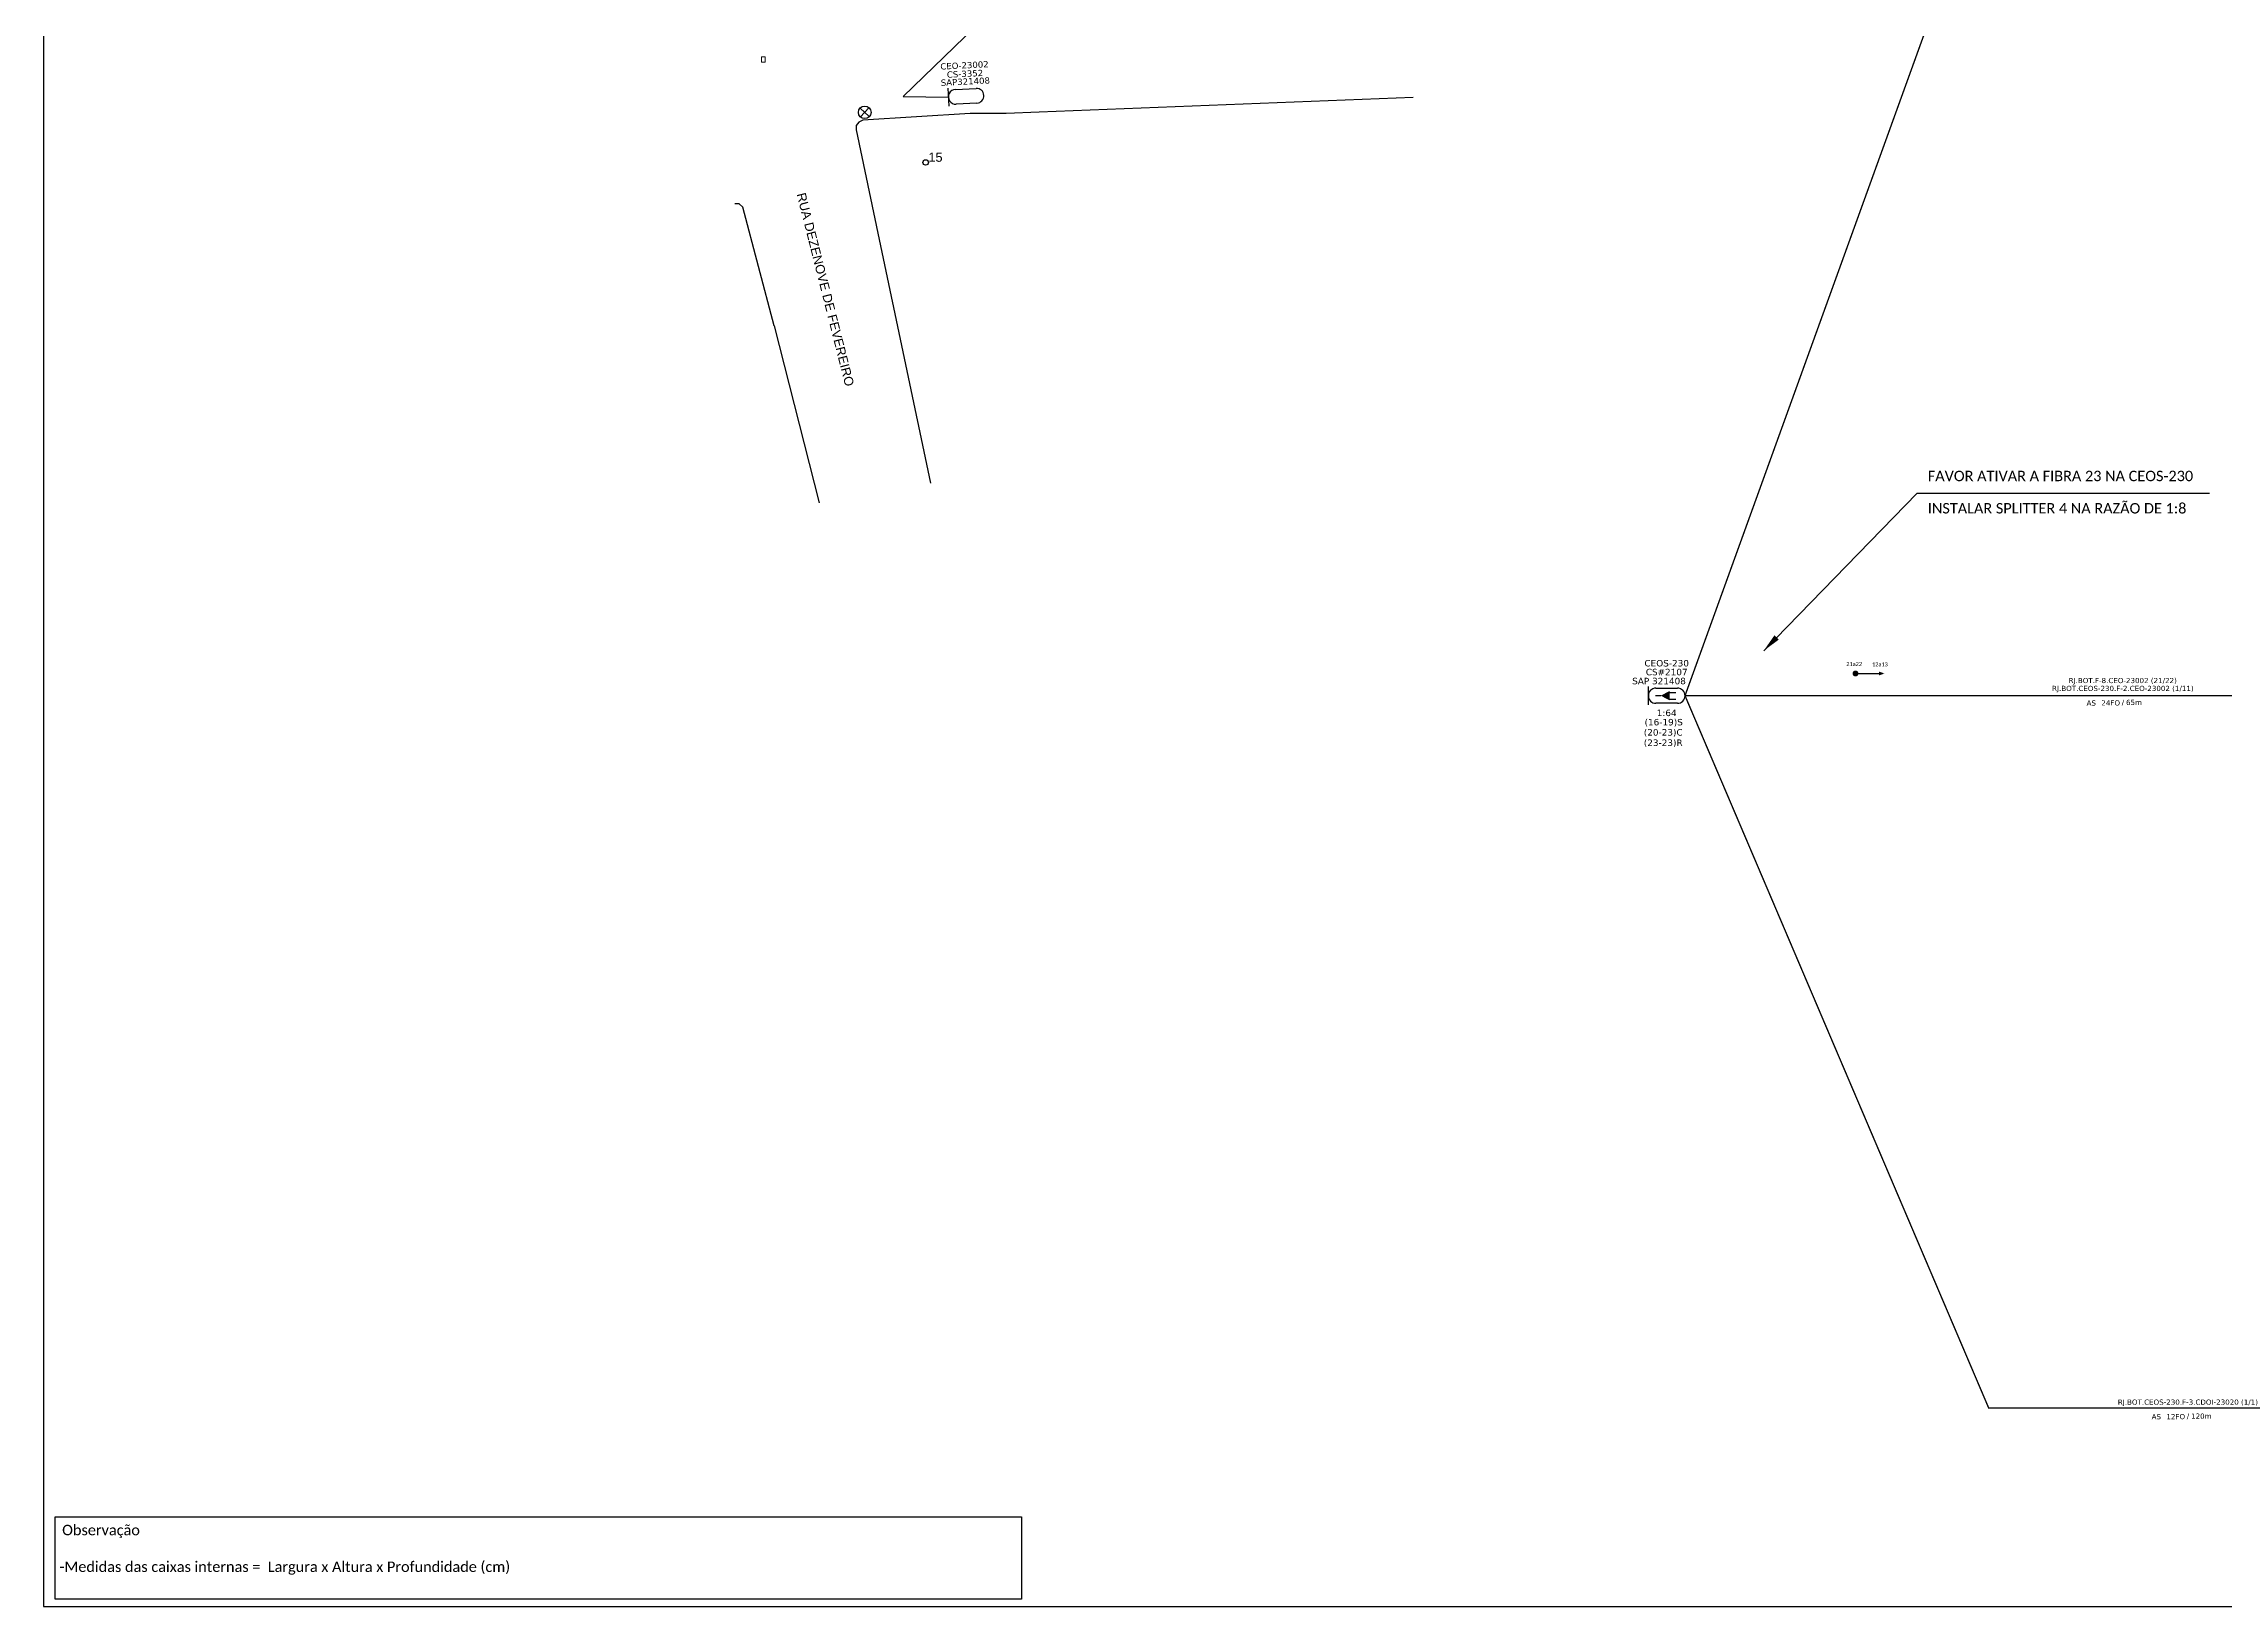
# Model space of a CAD drawing. Header units: metres. Extents: x -553 to 288, y 1114 to 1708.
# Drawn here: x -553 to -199.3, y 1114.4 to 1367.8 of the extents above; entities that cross this region are included whole.
import ezdxf
from ezdxf.enums import TextEntityAlignment as Align

# ---------------------------------------------------------------- set-up
doc = ezdxf.new("R2010")
doc.units = ezdxf.units.M
for name, color, linetype in [('20.4-CEOS', 1, 'Continuous'), ('20.5-CEO', 1, 'Continuous'), ('CAP a instalar', 1, 'Continuous'), ('locais', 7, 'Continuous'), ('NUMERAÇÃO', 7, 'Continuous'), ('Numeração Texto', 34, 'Continuous'), ('QUADRA', 7, 'Continuous'), ('SETA', 7, 'Continuous')]:
    doc.layers.add(name, color=color, linetype=linetype)
doc.layers.add('40.1-ETIQUETAS', color=1, linetype='Continuous', lineweight=20)
doc.layers.add('Segmento Logradouro Texto', color=238, linetype='Continuous', lineweight=0)
doc.styles.add('DIGICADE', font='arial.ttf')
doc.styles.add('siredit', font='verdana.ttf')
doc.styles.get("Standard").update_dxf_attribs({"font": 'arial.ttf'})
doc.styles.add('WMF-Calibri0', font='calibri.ttf')
doc.linetypes.add('FENCELINE1', pattern='A,0.25,-0.1,[133,ltypeshp.shx,S=0.1,R=0,X=-0.1,Y=0],-0.1,1', length=1.45)
doc.dimstyles.get("Standard").update_dxf_attribs({"dimtxt": 0.18, "dimasz": 0.18, "dimexe": 0.18, "dimexo": 0.0625, "dimgap": 0.09, "dimtad": 0, "dimtih": 1, "dimtoh": 1, "dimdec": 4, "dimzin": 0, "dimdsep": 46, "dimtxsty": 'Standard', "dimcen": 0.09, "dimadec": 0, "dimazin": 0, "dimtfac": 1, "dimtdec": 4, "dimtofl": 0, "dimtmove": 0, "dimatfit": 3, "dimfxl": 0, "dimtolj": 1, "dimtzin": 0, "dimarcsym": 0})

# ---------------------------------------------------------------- blocks, each defined once
blk = doc.blocks.new('POLE_POLE')
at = {"color": 1}
for p, q in [((-0.0000033, 0.0000125), (0.0000083, 0.0000017)), ((0.0000079, 0.0000128), (-0.0000029, 0.0000013))]:
    blk.add_line(p, q, dxfattribs=at)
blk.add_circle((0.0000026, 0.0000072), 0.00000805, dxfattribs=at)
blk = doc.blocks.new('CEOS_RP_CT_DRT')
at = {"layer": '20.4-CEOS', "color": 0}
for p, q in [((-4.54, 1.19), (-1.19, 1.19)), ((-1.19, -1.19), (-4.54, -1.19))]:
    blk.add_line(p, q, dxfattribs=at)
for points in [[(-5.73, -1.43), (-5.73, 1.44)], [(-3.79, 0), (-4.59, 0)], [(-2.47, 0.48), (-1.45, 0.48)], [(-2.47, -0.52), (-1.45, -0.52)]]:
    blk.add_lwpolyline(points, dxfattribs=at)
blk.add_lwpolyline([(-3.79, 0, 0, 1.47, 0), (-2.41, 0, 1.47, 1.47, 0)], format="xyseb", dxfattribs=at)
for centre, start, end in [((-4.54, 0), 90, 270), ((-1.19, 0), 270, 90)]:
    blk.add_arc(centre, 1.19, start, end, dxfattribs=at)
at = {"layer": '20.4-CEOS', "color": 7, "style": 'siredit'}
for tag, p in [('Nº_DA_CEOS', (-2.86, 5.6)), ('LOCAL', (-2.86, 4.24)), ('SAP', (-2.86, 2.78)), ('RACIO_SPLITAGEM', (-2.86, -1.88)), ('FIBRAS_SPLITTER', (-2.86, -3.58)), ('RESERVA_FINAIS', (-2.86, -6.39)), ('FIBRAS_TOP_C', (-2.86, -5.08))]:
    blk.add_attdef(tag, text='', height=1.01, dxfattribs=at).set_placement(p, align=Align.TOP_CENTER)
blk = doc.blocks.new('ETIQUETA_RS5F')
at = {"layer": '40.1-ETIQUETAS', "color": 0, "style": 'siredit'}
blk.add_text('/', height=1.5, dxfattribs=at).set_placement((1.55, -1.95), align=Align.MIDDLE_RIGHT)
for tag, p in [('ETIQUETA_R_SECUNDARIA', (1.18, 2.1)), ('ETIQUETA_R_PRIMARIA', (1.18, 4.1)), ('F_ATIVAS/F_MORTAS', (1.11, -4.24))]:
    blk.add_attdef(tag, text='', height=1.5, dxfattribs=at).set_placement(p, align=Align.MIDDLE_CENTER)
for tag, p in [('TIPO_CABO', (-6.62, -2.12)), ('CAP_CABO', (0.37, -2.09))]:
    blk.add_attdef(tag, text='', height=1.5, dxfattribs=at).set_placement(p, align=Align.MIDDLE_RIGHT)
blk.add_attdef('METROS', text='', height=1.5, dxfattribs=at).set_placement((2.11, -1.95), align=Align.MIDDLE_LEFT)
for tag, p in [('FUSÃO_1', (0.82, -8.39)), ('FUSÃO_2', (0.82, -10.6)), ('FUSÃO_3', (0.82, -12.93)), ('FUSÃO_4', (0.82, -15.14)), ('FUSÃO_5', (0.82, -17.16))]:
    blk.add_attdef(tag, text='', height=1.5, dxfattribs=at).set_placement(p, align=Align.CENTER)

msp = doc.modelspace()

# ---------------------------------------------------------------- linework, layer by layer
at = {"color": 7}
msp.add_lwpolyline([(-552.97, 1114.37), (288.03, 1114.37), (288.03, 1708.37), (-552.97, 1708.37)], close=True, dxfattribs=at)
at = {"const_width": 0.48}
msp.add_lwpolyline([(-259.38, 1265.67, 1), (-258.9, 1265.67, 1)], format="xyb", close=True, dxfattribs=at)
msp.add_lwpolyline([(-551.12, 1128.92), (-394.38, 1128.92), (-394.38, 1115.57), (-551.12, 1115.57)], close=True)
at = {"layer": '20.5-CEO', "color": 7}
for p, q in [((-405.11, 1360.39), (-401.75, 1360.56)), ((-401.63, 1358.17), (-404.99, 1358))]:
    msp.add_line(p, q, dxfattribs=at)
msp.add_lwpolyline([(-406.31, 1360.58), (-406.17, 1357.7)], dxfattribs=at)
for centre, start, end in [((-405.05, 1359.2), 92.8774, 272.8774), ((-401.69, 1359.37), 272.8774, 92.8774)]:
    msp.add_arc(centre, 1.2, start, end, dxfattribs=at)
at = {"layer": 'CAP a instalar', "color": 7, "ltscale": 5}
for p, q in [((-395.45, 1376.82), (-413.58, 1359.22)), ((-413.58, 1359.22), (-406.24, 1359.14))]:
    msp.add_line(p, q, dxfattribs=at)
at = {"layer": 'CAP a instalar', "color": 5, "linetype": 'FENCELINE1', "ltscale": 7, "const_width": 0.224}
msp.add_lwpolyline([(-286.79, 1262.07), (-237.54, 1398.31)], dxfattribs=at)
at = {"layer": 'CAP a instalar', "color": 7, "linetype": 'FENCELINE1', "ltscale": 7, "const_width": 0.224}
msp.add_lwpolyline([(-286.79, 1262.07), (-195.65, 1262.07)], dxfattribs=at)
at = {"layer": 'CAP a instalar', "color": 252, "linetype": 'FENCELINE1', "ltscale": 7, "const_width": 0.224}
for points in [[(-286.79, 1262.07), (-237.54, 1146.54), (-233.08, 1146.55)], [(-233.08, 1146.55), (-192.27, 1146.54)]]:
    msp.add_lwpolyline(points, dxfattribs=at)
at = {"layer": 'NUMERAÇÃO'}
msp.add_circle((-409.94, 1348.55), 0.444, dxfattribs=at)
at = {"layer": 'Numeração Texto'}
msp.add_circle((-409.94, 1348.55), 0.444, dxfattribs=at)
at = {"layer": 'QUADRA', "color": 3}
for points in [[(-330.85, 1359.11), (-391.54, 1356.7)], [(-391.54, 1356.7), (-396.87, 1356.49), (-402.73, 1356.49), (-420.13, 1355.43), (-420.78, 1355.08), (-421.18, 1354.55), (-421.21, 1353.84), (-417.46, 1336.04)], [(-434.51, 1322.08), (-439.6, 1341.31), (-440.15, 1341.84), (-440.89, 1341.84)], [(-417.46, 1336.04), (-409.15, 1296.53)], [(-434.51, 1322.08), (-427.22, 1293.33)]]:
    msp.add_lwpolyline(points, dxfattribs=at)
at = {"layer": 'Segmento Logradouro Texto'}
msp.add_lwpolyline([(-436.56, 1364.79), (-436.56, 1365.67), (-435.97, 1365.67), (-435.97, 1364.79)], close=True, dxfattribs=at)
at = {"layer": 'SETA'}
msp.add_lwpolyline([(-259.14, 1265.67), (-255.01, 1265.67)], dxfattribs=at)
msp.add_solid([(-255.34, 1265.99), (-254.46, 1265.67), (-255.34, 1265.35)], dxfattribs=at)

# ---------------------------------------------------------------- block references
at = {"layer": '20.4-CEOS', "color": 5}
ref = msp.add_blockref('CEOS_RP_CT_DRT', (-286.79, 1262.07), dxfattribs=dict(at, xscale=1.037599582672119, yscale=1.037599582672119, zscale=1.03759958016))
ref.add_attrib('Nº_DA_CEOS', 'CEOS-230', dxfattribs={"color": 5, "height": 1.048, "style": 'siredit'}).set_placement((-289.76, 1267.86), align=Align.TOP_CENTER)
ref.add_attrib('LOCAL', 'CS#2107', dxfattribs={"color": 5, "height": 1.048, "style": 'siredit'}).set_placement((-289.76, 1266.43), align=Align.TOP_CENTER)
ref.add_attrib('SAP', '   SAP 321408', dxfattribs={"color": 5, "height": 1.0476, "style": 'siredit'}).set_placement((-291.69, 1264.97), align=Align.TOP_CENTER)
ref.add_attrib('RACIO_SPLITAGEM', '1:64', dxfattribs={"color": 5, "height": 1.048, "style": 'siredit'}).set_placement((-289.76, 1259.81), align=Align.TOP_CENTER)
ref.add_attrib('FIBRAS_SPLITTER', '    (16-19)S', dxfattribs={"color": 5, "height": 1.0476, "style": 'siredit'}).set_placement((-291.16, 1258.3), align=Align.TOP_CENTER)
ref.add_attrib('FIBRAS_TOP_C', '    (20-23)C', dxfattribs={"color": 1, "height": 1.0476, "style": 'siredit'}).set_placement((-291.24, 1256.65), align=Align.TOP_CENTER)
ref.add_attrib('RESERVA_FINAIS', '    (23-23)R', dxfattribs={"color": 3, "height": 1.0476, "style": 'siredit'}).set_placement((-291.24, 1254.97), align=Align.TOP_CENTER)
at = {"layer": '40.1-ETIQUETAS', "color": 7}
ref = msp.add_blockref('ETIQUETA_RS5F', (-216.45, 1262.08), dxfattribs=dict(at, xscale=0.5598719927998898, yscale=0.5598719927998898, zscale=0.5598719927998898))
ref.add_attrib('ETIQUETA_R_PRIMARIA', 'RJ.BOT.F-8.CEO-23002 (21/22)', dxfattribs={"color": 0, "height": 0.8398, "style": 'siredit'}).set_placement((-215.81, 1264.53), align=Align.MIDDLE_CENTER)
ref.add_attrib('ETIQUETA_R_SECUNDARIA', 'RJ.BOT.CEOS-230.F-2.CEO-23002 (1/11)', dxfattribs={"color": 0, "height": 0.8398, "style": 'siredit'}).set_placement((-215.79, 1263.25), align=Align.MIDDLE_CENTER)
ref.add_attrib('TIPO_CABO', 'AS', dxfattribs={"color": 0, "height": 0.84, "style": 'siredit'}).set_placement((-220.15, 1260.89), align=Align.MIDDLE_RIGHT)
ref.add_attrib('CAP_CABO', '24FO', dxfattribs={"color": 0, "height": 0.84, "style": 'siredit'}).set_placement((-216.24, 1260.9), align=Align.MIDDLE_RIGHT)
ref.add_attrib('METROS', '65m', dxfattribs={"color": 0, "height": 0.84, "style": 'siredit'}).set_placement((-215.27, 1260.98), align=Align.MIDDLE_LEFT)
at = {"layer": '40.1-ETIQUETAS', "color": 252}
ref = msp.add_blockref('ETIQUETA_RS5F', (-205.9, 1146.33), dxfattribs=dict(at, xscale=0.5598719927998898, yscale=0.5598719927998898, zscale=0.5598719927998898))
ref.add_attrib('ETIQUETA_R_SECUNDARIA', 'RJ.BOT.CEOS-230.F-3.CDOI-23020 (1/1)', dxfattribs={"color": 0, "height": 0.8398, "style": 'siredit'}).set_placement((-205.24, 1147.5), align=Align.MIDDLE_CENTER)
ref.add_attrib('TIPO_CABO', 'AS', dxfattribs={"color": 0, "height": 0.84, "style": 'siredit'}).set_placement((-209.6, 1145.14), align=Align.MIDDLE_RIGHT)
ref.add_attrib('CAP_CABO', '12FO', dxfattribs={"color": 0, "height": 0.84, "style": 'siredit'}).set_placement((-205.69, 1145.15), align=Align.MIDDLE_RIGHT)
ref.add_attrib('METROS', '120m', dxfattribs={"color": 0, "height": 0.84, "style": 'siredit'}).set_placement((-204.72, 1145.23), align=Align.MIDDLE_LEFT)
at = {"layer": 'locais', "color": 10, "xscale": 127400, "yscale": 127400, "zscale": 127400}
msp.add_blockref('POLE_POLE', (-420.14, 1355.76), dxfattribs=at)

# ---------------------------------------------------------------- texts
at = {"color": 1, "char_height": 1.69, "width": 156.1458, "attachment_point": 1, "style": 'WMF-Calibri0'}
for s, insert in [('{\\C1;FAVOR ATIVAR A FIBRA 23 NA CEOS-230}', (-247.42, 1298.55)), ('{\\C1;INSTALAR SPLITTER 4 NA RAZÃO DE 1:8 }', (-247.42, 1293.31))]:
    msp.add_mtext(s, dxfattribs=dict(at, insert=insert))
at = {"char_height": 0.6528, "width": 12.1722, "attachment_point": 5}
for s, insert in [('\\C7;\\fCalibri|b0|i0|c0|p34;21a22', (-259.36, 1267.21)), ('\\C7;\\fCalibri|b0|i0|c0|p34;12a13', (-255.18, 1267.15))]:
    msp.add_mtext(s, dxfattribs=dict(at, insert=insert))
at = {"char_height": 1.69, "width": 156.1458, "attachment_point": 1, "style": 'WMF-Calibri0'}
for s, insert in [('Observação', (-549.96, 1127.6)), ('-Medidas das caixas internas =  Largura x Altura x Profundidade (cm)', (-550.4, 1121.65))]:
    msp.add_mtext(s, dxfattribs=dict(at, insert=insert))
at = {"layer": '20.5-CEO', "color": 7, "style": 'siredit'}
for tag, text, height, p in [('CEO-23002', 'CEO-XXX', 1.01, (-403.66, 1364.81)), ('SAP321408', 'SAP 321408', 1.014, (-403.52, 1362.18)), ('CS-3352', 'CS-XXX', 1.014, (-403.58, 1363.44))]:
    msp.add_attdef(tag, text=text, height=height, rotation=2.8774, dxfattribs=at).set_placement(p, align=Align.TOP_CENTER)
at = {"layer": 'Numeração Texto', "linetype": 'Continuous', "insert": (-409.49, 1350.14), "char_height": 1.4806, "width": 2.6501, "attachment_point": 1, "style": 'DIGICADE'}
msp.add_mtext('\\fArial|b0|i0|c0|p34;\\W1.0000000000;\\T1.0000000000;\\o\\l15', dxfattribs=at)
at = {"layer": 'Segmento Logradouro Texto', "color": 5, "linetype": 'Continuous', "insert": (-429.43, 1343.78), "char_height": 1.4806, "width": 32.707, "attachment_point": 1, "rotation": 284.2133, "style": 'DIGICADE'}
msp.add_mtext('\\fArial|b0|i0|c0|p34;\\W1.0000000000;\\T1.0000000000;\\o\\lRUA DEZENOVE DE FEVEREIRO', dxfattribs=at)

# ---------------------------------------------------------------- leaders
at = {"color": 1}
msp.add_leader([(-274.03, 1269.36), (-249.15, 1294.92), (-201.71, 1294.92)], dimstyle='Standard', override={"dimasz": 3, "dimgap": 0.09, "dimtad": 0}, dxfattribs=at)

doc.saveas('drawing.dxf')
